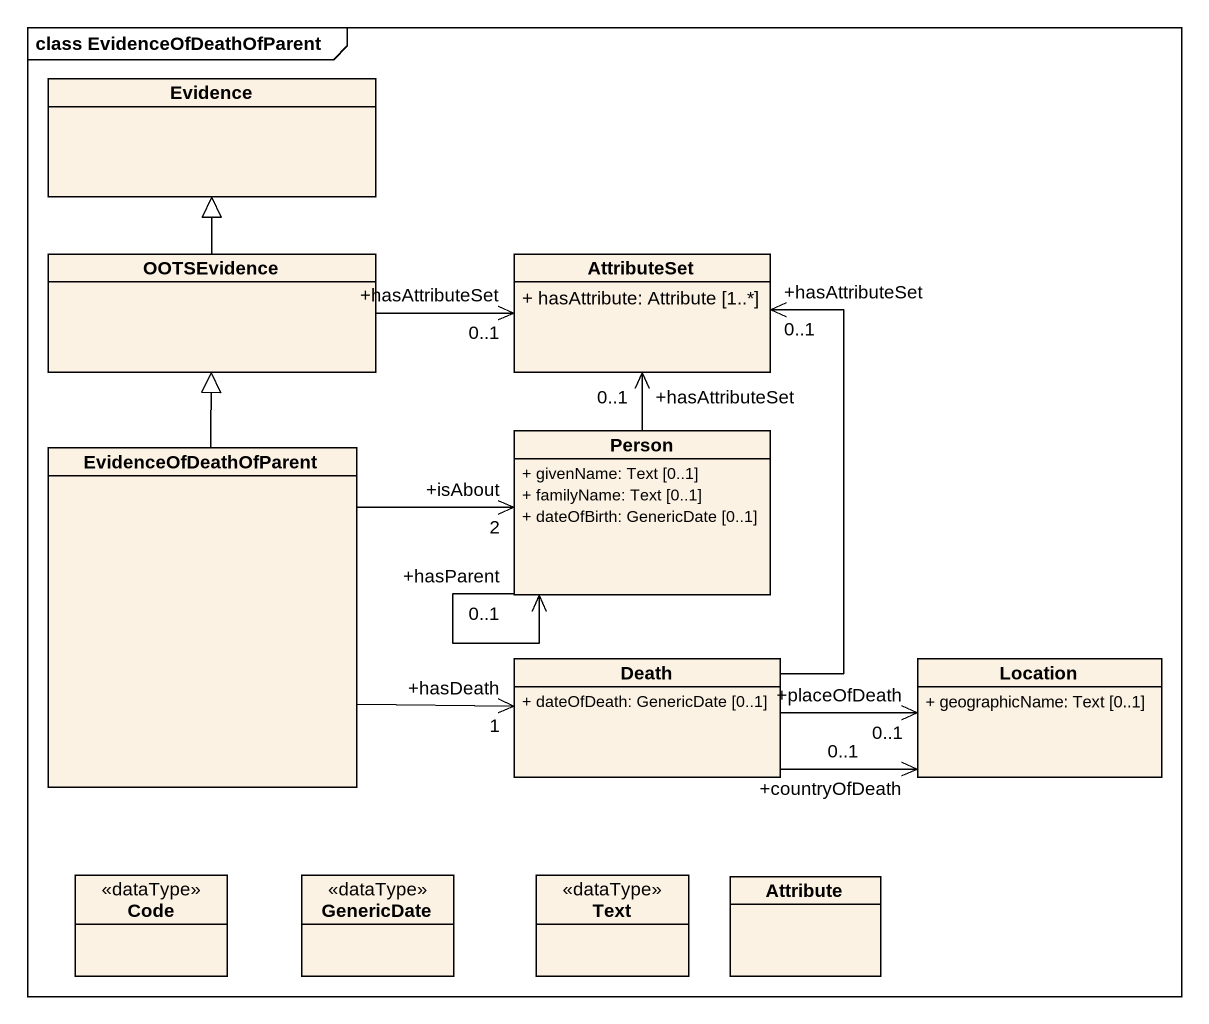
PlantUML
@startuml
mainframe class EvidenceOfDeathOfParent
hide circle
hide empty members
skinparam classAttributeIconSize 0
class Evidence
class OOTSEvidence
class AttributeSet {
  + hasAttribute: Attribute [1..*]
}
class EvidenceOfDeathOfParent
class "Person" as Person_ {
  + givenName: Text [0..1]
  + familyName: Text [0..1]
  + dateOfBirth: GenericDate [0..1]
}
class Death {
  + dateOfDeath: GenericDate [0..1]
}
class Location {
  + geographicName: Text [0..1]
}
class Code <<dataType>>
class GenericDate <<dataType>>
class Text <<dataType>>
class Attribute
OOTSEvidence -up-|> Evidence
OOTSEvidence -right-> "+hasAttributeSet\n0..1" AttributeSet
EvidenceOfDeathOfParent -up-|> OOTSEvidence
EvidenceOfDeathOfParent -right-> "+isAbout\n2" Person_
EvidenceOfDeathOfParent -right-> "+hasDeath\n1" Death
Person_ -up-> "+hasAttributeSet\n0..1" AttributeSet
Person_ "+hasParent\n0..1" --> Person_
Death -up-> "+hasAttributeSet\n0..1" AttributeSet
Death -right-> "+placeOfDeath\n0..1" Location
Death -right-> "+countryOfDeath\n0..1" Location
@enduml
